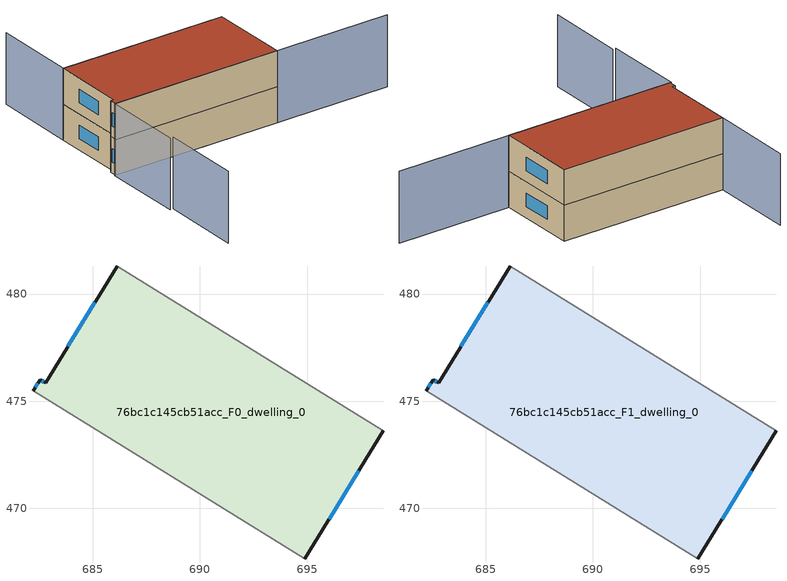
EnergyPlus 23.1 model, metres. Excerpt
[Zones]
76bc1c145cb51acc_F0_dwelling_0
 floor ground (EU_floor_Construction): 698.54,473.62 694.88,467.64 682.21,475.49 682.54,476.01 682.8,475.86 686.13,481.31 z0
 wall outside (EU_wall_Construction): 686.13,481.31 682.8,475.86 682.54,476.01 682.21,475.49 / 694.88,467.64 698.54,473.62 z0:3
 wall adiabatic (EU_wall_Construction): 698.54,473.62 686.13,481.31 / 682.21,475.49 694.88,467.64 z0:3
 window (EU_Window_Construction): 682.44,475.85 682.31,475.65 / 682.72,475.91 682.62,475.97 / 685.09,479.61 683.84,477.56 / 696.02,469.51 697.4,471.76 z0.93:2.07
76bc1c145cb51acc_F1_dwelling_0
 floor to 76bc1c145cb51acc_F0_dwelling_0 (EU_floor_Construction): 698.54,473.62 694.88,467.64 682.21,475.49 682.54,476.01 682.8,475.86 686.13,481.31 z3
 wall outside (EU_wall_Construction): 686.13,481.31 682.8,475.86 682.54,476.01 682.21,475.49 / 694.88,467.64 698.54,473.62 z3:6
 wall adiabatic (EU_wall_Construction): 698.54,473.62 686.13,481.31 / 682.21,475.49 694.88,467.64 z3:6
 window (EU_Window_Construction): 682.44,475.85 682.31,475.65 / 682.72,475.91 682.62,475.97 / 685.09,479.61 683.84,477.56 / 696.02,469.51 697.4,471.76 z3.93:5.07
 roof outside (EU_roof_Construction): 694.88,467.64 698.54,473.62 686.13,481.31 682.8,475.86 682.54,476.01 682.21,475.49 z6
shading: 675.05,463.44 678.74,469.4 / 678.47,469.56 682.16,475.52 / 682.16,475.52 703.49,462.31 / 686.13,481.31 689.98,487.53 z0:6
[Building]
EU S2 Campaign: North Axis=0; Terrain=City; Solar Distribution=FullExterior
[Site:Location]
Montreal-Trudeau.Intl.AP: Latitude=45.4667; Longitude=-73.75; Time Zone=-5; Elevation=36
[SizingPeriod:WeatherFileDays]
AnnualSizingPeriod: Begin Month=1; Begin Day of Month=1; End Month=12; End Day of Month=31; Day of Week for Start Day=Monday; Use Weather File Daylight Saving Period=No; Use Weather File Rain and Snow Indicators=No
[MATERIAL]
EU_InternalMass_Material: Roughness=MediumRough; Thickness=0.1; Conductivity=1; Density=1800; Specific Heat=900; Thermal Absorptance=0.9; Solar Absorptance=0.7; Visible Absorptance=0.7
[MATERIAL:NOMASS] Roughness=MediumRough; Thermal Absorptance=0.9; Solar Absorptance=0.7; Visible Absorptance=0.7
Name | Thermal Resistance
EU_wall_NoMass; EU_floor_NoMass | 1.36485
EU_roof_NoMass | 2.55992
[WINDOWMATERIAL:SIMPLEGLAZINGSYSTEM]
EU_Window_SimpleGlazing: UFactor=3.92339; Solar Heat Gain Coefficient=0.8; Visible Transmittance=0.8
[CONSTRUCTION]
EU_wall_Construction: EU_wall_NoMass
EU_roof_Construction: EU_roof_NoMass
EU_floor_Construction: EU_floor_NoMass
EU_Window_Construction: EU_Window_SimpleGlazing
EU_InternalMass_Construction: EU_InternalMass_Material
[ZONE] Type=1; Multiplier=1; Ceiling Height=autocalculate; Floor Area=autocalculate; Part of Total Floor Area=Yes
Name | Volume
76bc1c145cb51acc_F0_dwelling_0 | 307.493
76bc1c145cb51acc_F1_dwelling_0 | 307.492
[INTERNALMASS] Construction=EU_InternalMass_Construction; Surface Area=102.497
Name | Zone or ZoneList
76bc1c145cb51acc_F0_dwelling_0_EU_InternalMass | 76bc1c145cb51acc_F0_dwelling_0
76bc1c145cb51acc_F1_dwelling_0_EU_InternalMass | 76bc1c145cb51acc_F1_dwelling_0
[OTHEREQUIPMENT] Fuel Type=Electricity; Design Level Calculation Method=Watts/Area; Power per Zone Floor Area=1; Fraction Latent=0; Fraction Radiant=0; Fraction Lost=0; Carbon Dioxide Generation Rate=0; EndUse Subcategory=EU_Step8_InternalGains
Name | Zone or ZoneList or Space or SpaceList | Schedule
EU_Step8_InternalGain_76bc1c145cb51acc_F0_dwelling_0_f000 | 76bc1c145cb51acc_F0_dwelling_0 | EU_Step8_GainSchedule_76bc1c145cb51acc_F0_dwelling_0_f000
EU_Step8_InternalGain_76bc1c145cb51acc_F1_dwelling_0_f000 | 76bc1c145cb51acc_F1_dwelling_0 | EU_Step8_GainSchedule_76bc1c145cb51acc_F1_dwelling_0_f000
[ZONEVENTILATION:DESIGNFLOWRATE] Schedule=EU_AlwaysOn; Design Flow Rate Calculation Method=AirChanges/Hour; Air Changes per Hour=0.860309; Ventilation Type=Natural; Fan Pressure Rise=0; Fan Total Efficiency=1; Constant Term Coefficient=1; Temperature Term Coefficient=0; Velocity Term Coefficient=0; Velocity Squared Term Coefficient=0; Minimum Indoor Temperature=-100; Maximum Indoor Temperature=100; Delta Temperature=-100; Minimum Outdoor Temperature=-100; Maximum Outdoor Temperature=100; Maximum Wind Speed=40
Name | Zone or ZoneList or Space or SpaceList
EU_ConstantAir_76bc1c145cb51acc_F0_dwelling_0 | 76bc1c145cb51acc_F0_dwelling_0
EU_ConstantAir_76bc1c145cb51acc_F1_dwelling_0 | 76bc1c145cb51acc_F1_dwelling_0
[HVACTEMPLATE:THERMOSTAT] Constant Heating Setpoint=20; Constant Cooling Setpoint=50
EU_HeatOnly_76bc1c145cb51acc_F0_dwelling_0; EU_HeatOnly_76bc1c145cb51acc_F1_dwelling_0
[HVACTEMPLATE:ZONE:IDEALLOADSAIRSYSTEM] System Availability Schedule=EU_AlwaysOn; Maximum Heating Supply Air Temperature=50; Minimum Cooling Supply Air Temperature=13; Maximum Heating Supply Air Humidity Ratio=0.0156; Minimum Cooling Supply Air Humidity Ratio=0.0077; Heating Limit=NoLimit; Cooling Limit=NoLimit; Heating Availability Schedule=EU_AlwaysOn; Cooling Availability Schedule=EU_CoolingOff; Dehumidification Control Type=ConstantSensibleHeatRatio; Cooling Sensible Heat Ratio=0.7; Dehumidification Setpoint=60; Humidification Control Type=None; Humidification Setpoint=30; Outdoor Air Method=None; Outdoor Air Flow Rate per Person=0.00944; Outdoor Air Flow Rate per Zone Floor Area=0; Outdoor Air Flow Rate per Zone=0; Demand Controlled Ventilation Type=None; Outdoor Air Economizer Type=NoEconomizer; Heat Recovery Type=None; Sensible Heat Recovery Effectiveness=0.7; Latent Heat Recovery Effectiveness=0.65
Name | Template Thermostat
76bc1c145cb51acc_F0_dwelling_0 | EU_HeatOnly_76bc1c145cb51acc_F0_dwelling_0
76bc1c145cb51acc_F1_dwelling_0 | EU_HeatOnly_76bc1c145cb51acc_F1_dwelling_0
[SIZING:ZONE] Zone Cooling Design Supply Air Temperature Input Method=SupplyAirTemperature; Zone Cooling Design Supply Air Temperature=13; Zone Heating Design Supply Air Temperature Input Method=SupplyAirTemperature; Zone Heating Design Supply Air Temperature=50; Zone Cooling Design Supply Air Humidity Ratio=0.008; Zone Heating Design Supply Air Humidity Ratio=0.008; Cooling Design Air Flow Method=DesignDay; Cooling Design Air Flow Rate=0; Cooling Minimum Air Flow per Zone Floor Area=0.000762; Cooling Minimum Air Flow=0; Cooling Minimum Air Flow Fraction=0.2; Heating Design Air Flow Method=DesignDay; Heating Design Air Flow Rate=0; Heating Maximum Air Flow per Zone Floor Area=0.002032; Heating Maximum Air Flow=0.141576; Heating Maximum Air Flow Fraction=0.3; Account for Dedicated Outdoor Air System=No; Dedicated Outdoor Air System Control Strategy=NeutralSupplyAir; Dedicated Outdoor Air Low Setpoint Temperature for Design=autosize; Dedicated Outdoor Air High Setpoint Temperature for Design=autosize; Zone Load Sizing Method=Sensible Load Only No Latent Load; Zone Latent Cooling Design Supply Air Humidity Ratio Input Method=HumidityRatioDifference; Zone Cooling Design Supply Air Humidity Ratio Difference=0.005; Zone Latent Heating Design Supply Air Humidity Ratio Input Method=HumidityRatioDifference; Zone Humidification Design Supply Air Humidity Ratio Difference=0.005
76bc1c145cb51acc_F0_dwelling_0; 76bc1c145cb51acc_F1_dwelling_0
[SCHEDULE:CONSTANT]
Name | Hourly Value
EU_AlwaysOn | 1
EU_CoolingOff | 0
[SCHEDULE:FILE] Column Number=1; Rows to Skip at Top=0; Number of Hours of Data=8760; Column Separator=Comma; Interpolate to Timestep=No; Minutes per Item=60; Adjust Schedule for Daylight Savings=Yes
Name | File
EU_Step8_GainSchedule_76bc1c145cb51acc_F0_dwelling_0_f000 | ../../schedules/76bc1c145cb51acc/76bc1c145cb51acc_F0_dwelling_0_f000_gain.csv
EU_Step8_GainSchedule_76bc1c145cb51acc_F1_dwelling_0_f000 | ../../schedules/76bc1c145cb51acc/76bc1c145cb51acc_F1_dwelling_0_f000_gain.csv
